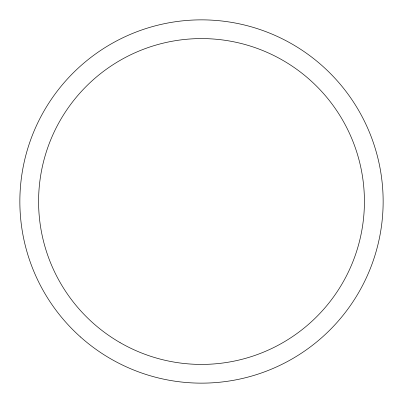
<?xml version="1.0" encoding="UTF-8"?>
<svg xmlns="http://www.w3.org/2000/svg" width="403" height="403" viewBox="0 0 403 403"><rect width="100%" height="100%" fill="white"/><g stroke="black" fill="none" stroke-linecap="round" stroke-linejoin="round"><path stroke-width="0.6" d="M80.524 336.994A181.642 181.642 0 0 0 379.329 238.521A181.642 181.642 0 0 0 144.647 28.986A181.642 181.642 0 0 0 80.524 336.994M120.044 342.59A162.918 162.918 0 0 0 364.418 201.5A162.918 162.918 0 0 0 120.044 60.41A162.918 162.918 0 0 0 120.044 342.59"/></g></svg>
